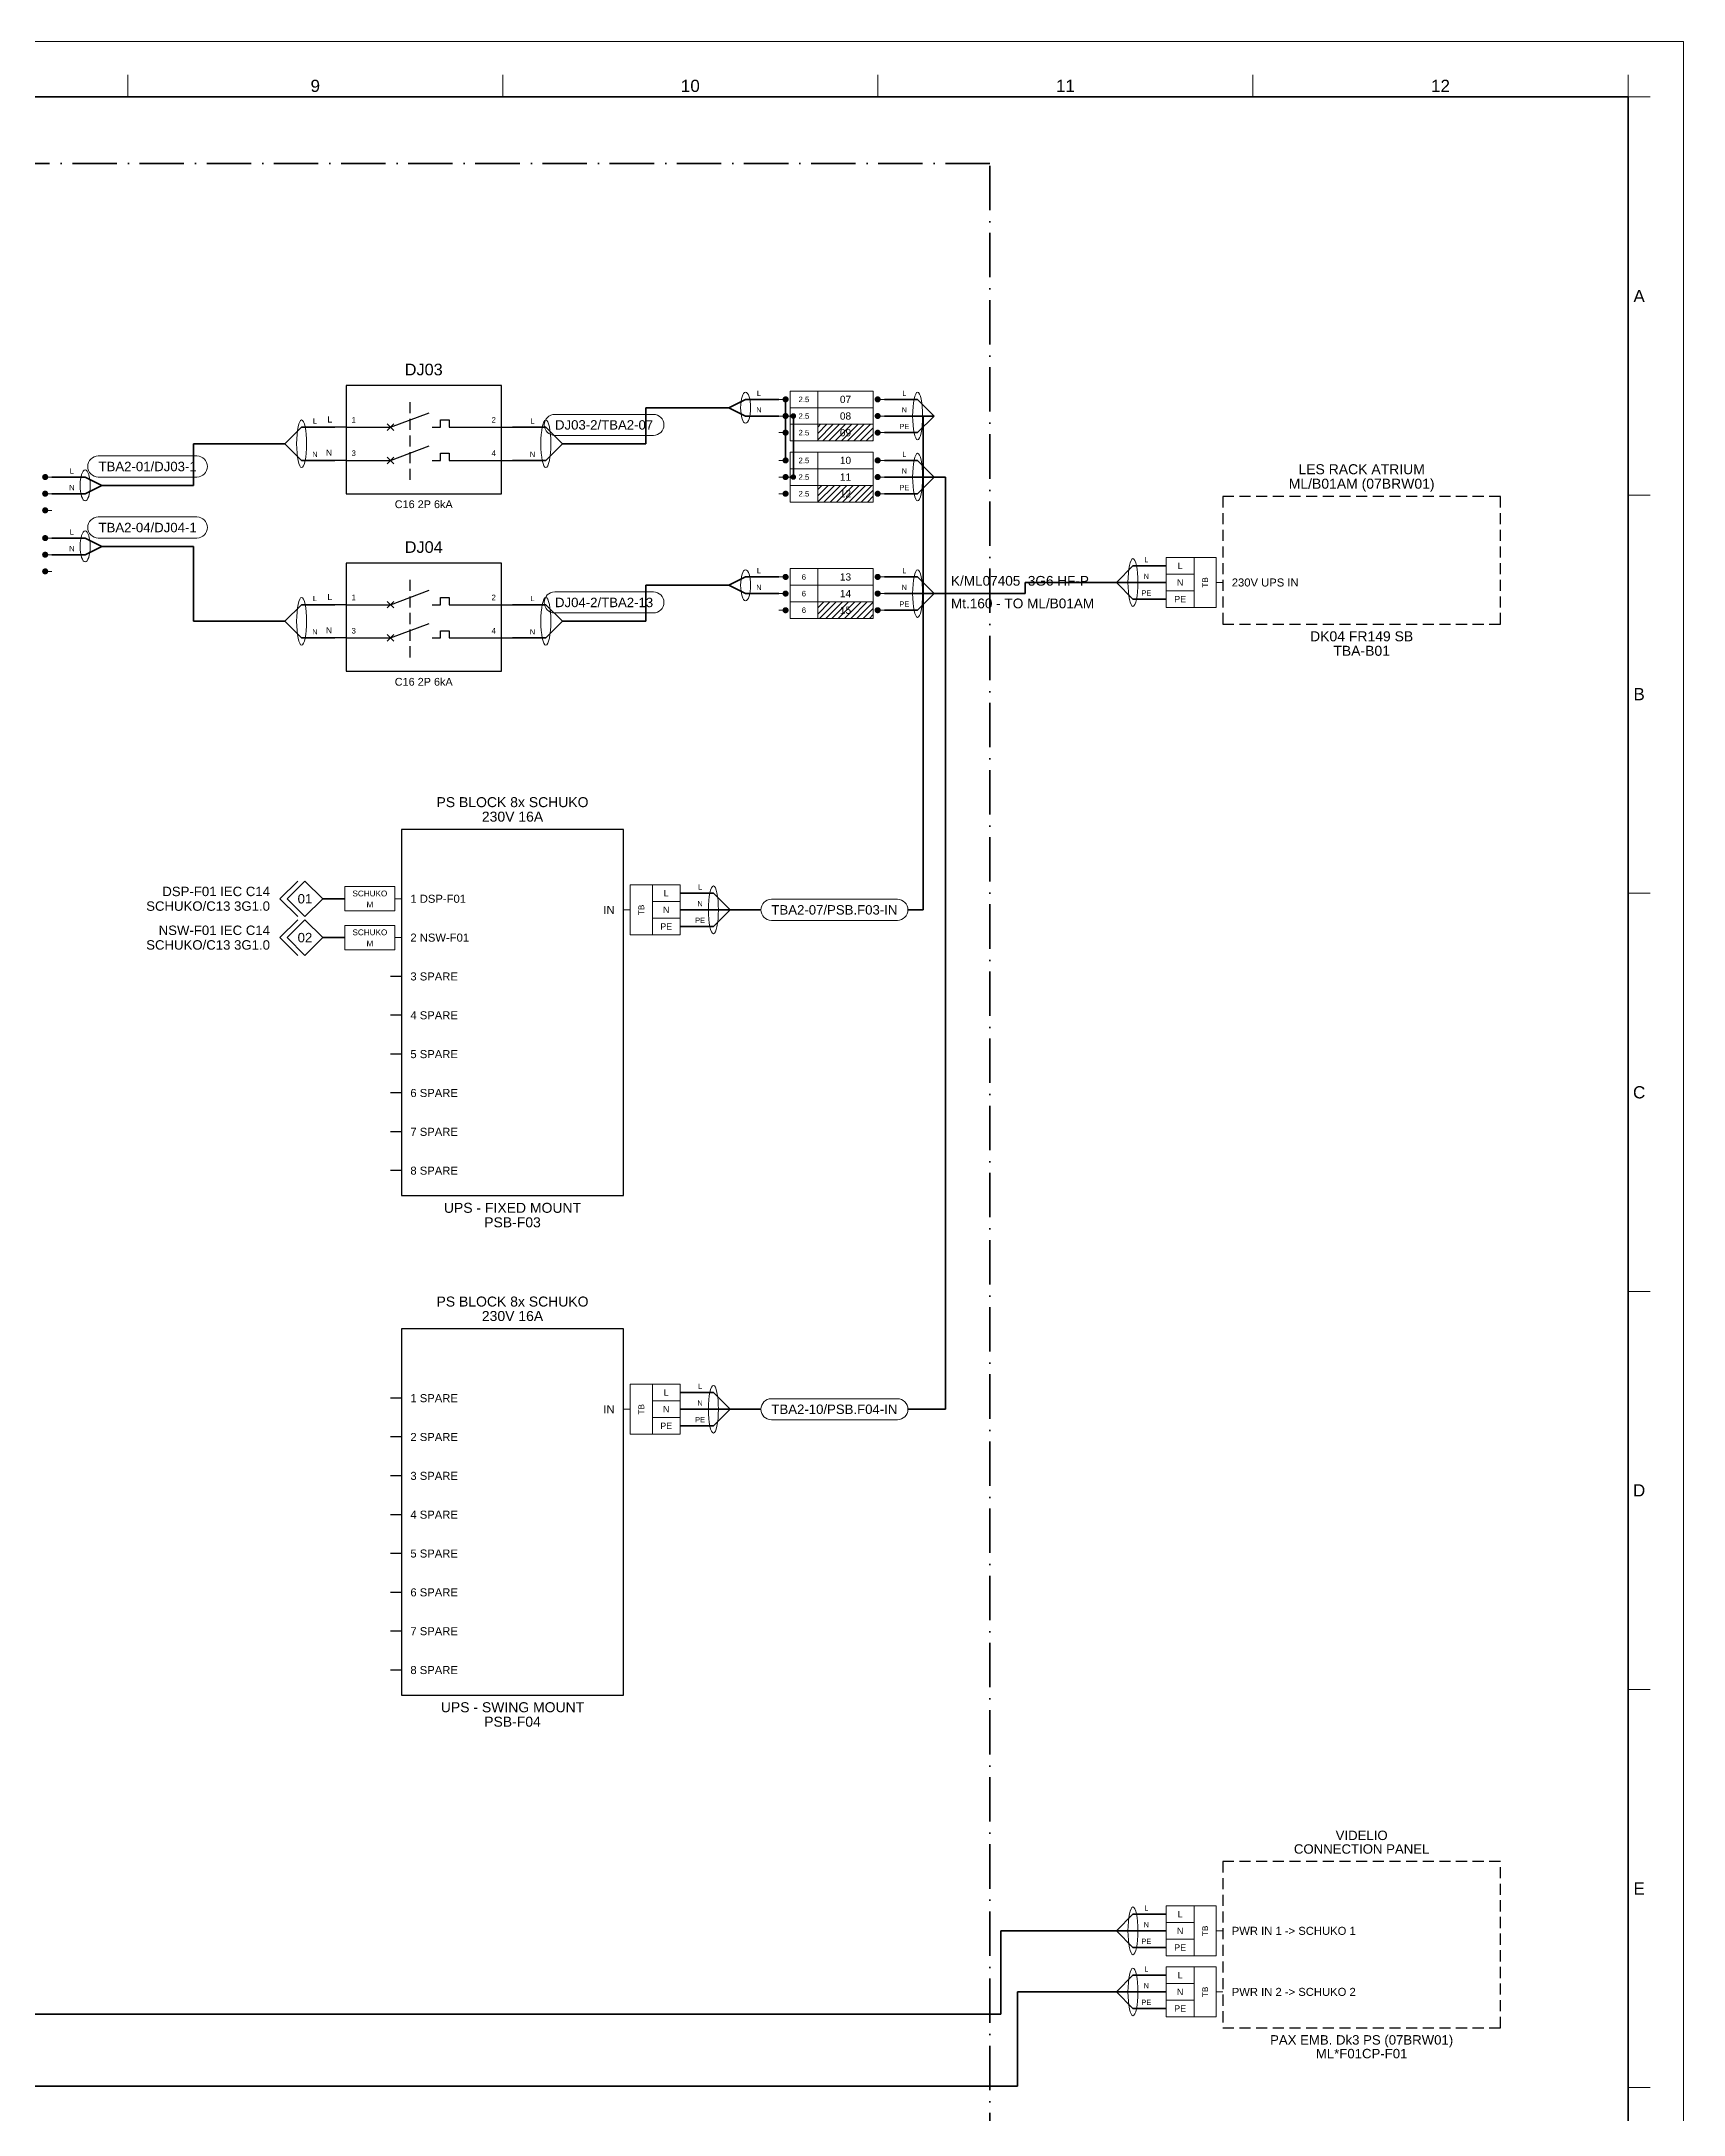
# Model space of a CAD drawing. Header units: millimetres. Extents: x 0 to 841, y 0 to 594.
# Drawn here: x 545.1 to 841, y 220.4 to 594 of the extents above; entities that cross this region are included whole.
import ezdxf
from ezdxf.enums import TextEntityAlignment as Align

# ---------------------------------------------------------------- set-up
doc = ezdxf.new("R2010")
doc.units = ezdxf.units.MM
doc.linetypes.add('AV_DASHDOT', pattern=[12, 8, -2, 0, -2])
doc.linetypes.add('AV_HIDDEN', pattern=[3, 2, -1])
for name, color, linetype, lineweight in [('AV-CONN', 7, 'Continuous', 18), ('AV-LABEL', 7, 'Continuous', 18), ('AV-NOTE', 7, 'Continuous', 18), ('AV-TB', 7, 'Continuous', 18), ('AV-TEXT', 7, 'Continuous', 18), ('AV-TEXT-DEV', 7, 'Continuous', 18)]:
    doc.layers.add(name, color=color, linetype=linetype, lineweight=lineweight)
for name, color, linetype, lineweight, true_color in [('AV-DEVICE', 7, 'Continuous', 25, 0x4682ff), ('AV-DEVICE-REF', 7, 'AV_HIDDEN', 25, 0x4682ff), ('AV-FRAME', 7, 'Continuous', 70, 0x7800ff), ('AV-RACK', 7, 'AV_DASHDOT', 50, 0xff00ff), ('AV-SYM', 7, 'Continuous', 25, 0x4682ff), ('AV-XREF', 7, 'Continuous', 18, 0x00af00), ('AV-ZONE', 7, 'Continuous', 18, 0x7800ff), ('W-POWER', 7, 'Continuous', 35, 0xeb8c00)]:
    doc.layers.add(name, color=color, linetype=linetype, lineweight=lineweight, true_color=true_color)
doc.styles.add('AV', font='arial.ttf')

msp = doc.modelspace()

# ---------------------------------------------------------------- hatches: boundary and pattern name
at = {"layer": 'AV-TB', "true_color": 0x009600}
h = msp.add_hatch(dxfattribs=at)
h.set_pattern_fill('ANSI31', scale=0.25)
h.paths.add_polyline_path([(685, 522), (695, 522), (695, 525), (685, 525)])
h = msp.add_hatch(dxfattribs=at)
h.set_pattern_fill('ANSI31', scale=0.25)
h.paths.add_polyline_path([(685, 511), (695, 511), (695, 514), (685, 514)])
h = msp.add_hatch(dxfattribs=at)
h.set_pattern_fill('ANSI31', scale=0.25)
h.paths.add_polyline_path([(685, 490), (695, 490), (695, 493), (685, 493)])

# ---------------------------------------------------------------- linework, layer by layer
at = {"layer": 'AV-CONN'}
for p, q in [((758, 496.5), (756.8, 496.5)), ((610, 439.5), (608.8, 439.5)), ((650, 437.5), (651.2, 437.5)), ((610, 432.5), (608.8, 432.5)), ((650, 347.5), (651.2, 347.5)), ((758, 253.5), (756.8, 253.5)), ((758, 242.5), (756.8, 242.5))]:
    msp.add_line(p, q, dxfattribs=at)
for points in [[(747.8, 498), (752.8, 498), (752.8, 501), (747.8, 501)], [(752.8, 492), (756.8, 492), (756.8, 501), (752.8, 501)], [(747.8, 495), (752.8, 495), (752.8, 498), (747.8, 498)], [(747.8, 492), (752.8, 492), (752.8, 495), (747.8, 495)], [(599.8, 437.3), (608.8, 437.3), (608.8, 441.7), (599.8, 441.7)], [(651.2, 433), (655.2, 433), (655.2, 442), (651.2, 442)], [(655.2, 439), (660.2, 439), (660.2, 442), (655.2, 442)], [(655.2, 436), (660.2, 436), (660.2, 439), (655.2, 439)], [(599.8, 430.3), (608.8, 430.3), (608.8, 434.7), (599.8, 434.7)], [(655.2, 433), (660.2, 433), (660.2, 436), (655.2, 436)], [(651.2, 343), (655.2, 343), (655.2, 352), (651.2, 352)], [(655.2, 349), (660.2, 349), (660.2, 352), (655.2, 352)], [(655.2, 346), (660.2, 346), (660.2, 349), (655.2, 349)], [(655.2, 343), (660.2, 343), (660.2, 346), (655.2, 346)], [(747.8, 255), (752.8, 255), (752.8, 258), (747.8, 258)], [(752.8, 249), (756.8, 249), (756.8, 258), (752.8, 258)], [(747.8, 252), (752.8, 252), (752.8, 255), (747.8, 255)], [(747.8, 249), (752.8, 249), (752.8, 252), (747.8, 252)], [(747.8, 244), (752.8, 244), (752.8, 247), (747.8, 247)], [(752.8, 238), (756.8, 238), (756.8, 247), (752.8, 247)], [(747.8, 241), (752.8, 241), (752.8, 244), (747.8, 244)], [(747.8, 238), (752.8, 238), (752.8, 241), (747.8, 241)]]:
    msp.add_lwpolyline(points, close=True, dxfattribs=at)
for centre, major_axis, ratio in [((672, 528), (0, 2.8), 0.321429), ((703, 526.5), (0, 4.3), 0.209302), ((592, 521.5), (0, 4.3), 0.209302), ((636, 521.5), (0, 4.3), 0.209302), ((703, 515.5), (0, 4.3), 0.209302), ((553, 514), (0, 2.8), 0.321429), ((553, 503), (0, 2.8), 0.321429), ((741.8, 496.5), (0, 4.3), 0.209302), ((672, 496), (0, 2.8), 0.321429), ((703, 494.5), (0, 4.3), 0.209302), ((592, 489.5), (0, 4.3), 0.209302), ((636, 489.5), (0, 4.3), 0.209302), ((666.2, 437.5), (0, 4.3), 0.209302), ((666.2, 347.5), (0, 4.3), 0.209302), ((741.8, 253.5), (0, 4.3), 0.209302), ((741.8, 242.5), (0, 4.3), 0.209302)]:
    msp.add_ellipse(centre, major_axis=major_axis, ratio=ratio, dxfattribs=at)
at = {"layer": 'AV-DEVICE'}
for p, q in [((610, 425.5), (608, 425.5)), ((610, 418.5), (608, 418.5)), ((610, 411.5), (608, 411.5)), ((610, 404.5), (608, 404.5)), ((610, 397.5), (608, 397.5)), ((610, 390.5), (608, 390.5)), ((610, 349.5), (608, 349.5)), ((610, 342.5), (608, 342.5)), ((610, 335.5), (608, 335.5)), ((610, 328.5), (608, 328.5)), ((610, 321.5), (608, 321.5)), ((610, 314.5), (608, 314.5)), ((610, 307.5), (608, 307.5)), ((610, 300.5), (608, 300.5))]:
    msp.add_line(p, q, dxfattribs=at)
for points in [[(600, 512.5), (628, 512.5), (628, 532), (600, 532)], [(600, 480.5), (628, 480.5), (628, 500), (600, 500)], [(610, 386), (650, 386), (650, 452), (610, 452)], [(610, 296), (650, 296), (650, 362), (610, 362)]]:
    msp.add_lwpolyline(points, close=True, dxfattribs=at)
at = {"layer": 'AV-DEVICE-REF'}
for points in [[(758, 489), (808, 489), (808, 512), (758, 512)], [(758, 236), (808, 236), (808, 266), (758, 266)]]:
    msp.add_lwpolyline(points, close=True, dxfattribs=at)
at = {"layer": 'AV-FRAME'}
msp.add_lwpolyline([(20, 10), (831, 10), (831, 584), (20, 584)], close=True, dxfattribs=at)
at = {"layer": 'AV-LABEL'}
for points in [[(637.62, 523), (655.38, 523, 1), (655.38, 526.8), (637.62, 526.8, 1)], [(555.37, 515.5), (573.13, 515.5, 1), (573.13, 519.3), (555.37, 519.3, 1)], [(555.37, 504.5), (573.13, 504.5, 1), (573.13, 508.3), (555.37, 508.3, 1)], [(637.61, 491), (655.39, 491, 1), (655.39, 494.8), (637.61, 494.8, 1)], [(676.65, 435.6), (699.35, 435.6, 1), (699.35, 439.4), (676.65, 439.4, 1)], [(676.65, 345.6), (699.35, 345.6, 1), (699.35, 349.4), (676.65, 349.4, 1)]]:
    msp.add_lwpolyline(points, format="xyb", close=True, dxfattribs=at)
at = {"layer": 'AV-RACK'}
msp.add_lwpolyline([(125, 128), (716, 128), (716, 572), (125, 572)], close=True, dxfattribs=at)
at = {"layer": 'AV-SYM'}
for p, q in [((608, 524.5), (615, 527.1)), ((600, 524.5), (598, 524.5)), ((600, 524.5), (608, 524.5)), ((607.4, 523.9), (608.6, 525.1)), ((607.4, 525.1), (608.6, 523.9)), ((628, 524.5), (630, 524.5)), ((608, 518.5), (615, 521.1)), ((600, 518.5), (598, 518.5)), ((600, 518.5), (608, 518.5)), ((607.4, 517.9), (608.6, 519.1)), ((607.4, 519.1), (608.6, 517.9)), ((628, 518.5), (630, 518.5)), ((608, 492.5), (615, 495.1)), ((600, 492.5), (598, 492.5)), ((600, 492.5), (608, 492.5)), ((607.4, 491.9), (608.6, 493.1)), ((607.4, 493.1), (608.6, 491.9)), ((628, 492.5), (630, 492.5)), ((600, 486.5), (598, 486.5)), ((600, 486.5), (608, 486.5)), ((607.4, 485.9), (608.6, 487.1)), ((607.4, 487.1), (608.6, 485.9)), ((608, 486.5), (615, 489.1)), ((628, 486.5), (630, 486.5))]:
    msp.add_line(p, q, dxfattribs=at)
at = {"layer": 'AV-SYM', "linetype": 'AV_HIDDEN'}
for p, q in [((611.5, 529), (611.5, 514.5)), ((611.5, 497), (611.5, 482.5))]:
    msp.add_line(p, q, dxfattribs=at)
at = {"layer": 'AV-SYM'}
for points in [[(615.5, 524.5), (617, 524.5), (617, 525.8), (618.6, 525.8), (618.6, 524.5), (628, 524.5)], [(615.5, 518.5), (617, 518.5), (617, 519.8), (618.6, 519.8), (618.6, 518.5), (628, 518.5)], [(615.5, 492.5), (617, 492.5), (617, 493.8), (618.6, 493.8), (618.6, 492.5), (628, 492.5)], [(615.5, 486.5), (617, 486.5), (617, 487.8), (618.6, 487.8), (618.6, 486.5), (628, 486.5)]]:
    msp.add_lwpolyline(points, dxfattribs=at)
at = {"layer": 'AV-TB'}
for p, q in [((685, 528), (685, 531)), ((679.2, 529.5), (678, 529.5)), ((685, 525), (685, 528)), ((695.8, 529.5), (697, 529.5)), ((679.2, 526.5), (678, 526.5)), ((679.2, 523.5), (678, 523.5)), ((680.6, 526.5), (678.9, 526.5)), ((685, 522), (685, 525)), ((695.8, 526.5), (697, 526.5)), ((695.8, 523.5), (697, 523.5)), ((685, 517), (685, 520)), ((679.2, 518.5), (678, 518.5)), ((685, 514), (685, 517)), ((695.8, 518.5), (697, 518.5)), ((545.8, 515.5), (547, 515.5)), ((545.8, 512.5), (547, 512.5)), ((679.2, 515.5), (678, 515.5)), ((679.2, 512.5), (678, 512.5)), ((680.6, 515.5), (678.9, 515.5)), ((685, 511), (685, 514)), ((695.8, 515.5), (697, 515.5)), ((695.8, 512.5), (697, 512.5)), ((545.8, 509.5), (547, 509.5)), ((545.8, 504.5), (547, 504.5)), ((545.8, 501.5), (547, 501.5)), ((545.8, 498.5), (547, 498.5)), ((679.2, 497.5), (678, 497.5)), ((685, 496), (685, 499)), ((695.8, 497.5), (697, 497.5)), ((679.2, 494.5), (678, 494.5)), ((685, 493), (685, 496)), ((695.8, 494.5), (697, 494.5)), ((679.2, 491.5), (678, 491.5)), ((685, 490), (685, 493)), ((695.8, 491.5), (697, 491.5))]:
    msp.add_line(p, q, dxfattribs=at)
at = {"layer": 'AV-TB', "lineweight": 35}
for p, q in [((679.2, 518.5), (679.2, 529.5)), ((680.6, 515.5), (680.6, 526.5))]:
    msp.add_line(p, q, dxfattribs=at)
at = {"layer": 'AV-TB'}
for points in [[(680, 528), (695, 528), (695, 531), (680, 531)], [(680, 525), (695, 525), (695, 528), (680, 528)], [(680, 522), (695, 522), (695, 525), (680, 525)], [(680, 517), (695, 517), (695, 520), (680, 520)], [(680, 514), (695, 514), (695, 517), (680, 517)], [(680, 511), (695, 511), (695, 514), (680, 514)], [(680, 496), (695, 496), (695, 499), (680, 499)], [(680, 493), (695, 493), (695, 496), (680, 496)], [(680, 490), (695, 490), (695, 493), (680, 493)]]:
    msp.add_lwpolyline(points, close=True, dxfattribs=at)
for points, const_width in [([(678.93, 529.5, 1), (679.48, 529.5, 1)], 0.55), ([(678.93, 526.5, 1), (679.48, 526.5, 1)], 0.55), ([(678.95, 529.5, 1), (679.45, 529.5, 1)], 0.5), ([(680.35, 526.5, 1), (680.85, 526.5, 1)], 0.5), ([(695.52, 529.5, 1), (696.07, 529.5, 1)], 0.55), ([(695.52, 526.5, 1), (696.07, 526.5, 1)], 0.55), ([(678.93, 523.5, 1), (679.48, 523.5, 1)], 0.55), ([(695.52, 523.5, 1), (696.07, 523.5, 1)], 0.55), ([(545.52, 515.5, 1), (546.07, 515.5, 1)], 0.55), ([(678.93, 518.5, 1), (679.48, 518.5, 1)], 0.55), ([(678.93, 515.5, 1), (679.48, 515.5, 1)], 0.55), ([(678.95, 518.5, 1), (679.45, 518.5, 1)], 0.5), ([(680.35, 515.5, 1), (680.85, 515.5, 1)], 0.5), ([(695.52, 518.5, 1), (696.07, 518.5, 1)], 0.55), ([(695.52, 515.5, 1), (696.07, 515.5, 1)], 0.55), ([(545.52, 512.5, 1), (546.07, 512.5, 1)], 0.55), ([(678.93, 512.5, 1), (679.48, 512.5, 1)], 0.55), ([(695.52, 512.5, 1), (696.07, 512.5, 1)], 0.55), ([(545.52, 509.5, 1), (546.07, 509.5, 1)], 0.55), ([(545.52, 504.5, 1), (546.07, 504.5, 1)], 0.55), ([(545.52, 501.5, 1), (546.07, 501.5, 1)], 0.55), ([(545.52, 498.5, 1), (546.07, 498.5, 1)], 0.55), ([(678.93, 497.5, 1), (679.48, 497.5, 1)], 0.55), ([(695.52, 497.5, 1), (696.07, 497.5, 1)], 0.55), ([(678.93, 494.5, 1), (679.48, 494.5, 1)], 0.55), ([(695.52, 494.5, 1), (696.07, 494.5, 1)], 0.55), ([(678.93, 491.5, 1), (679.48, 491.5, 1)], 0.55), ([(695.52, 491.5, 1), (696.07, 491.5, 1)], 0.55)]:
    msp.add_lwpolyline(points, format="xyb", close=True, dxfattribs=dict(at, const_width=const_width))
at = {"layer": 'AV-XREF'}
for points in [[(591.3, 442.7), (588.1, 439.5), (591.3, 436.3)], [(591.3, 435.7), (588.1, 432.5), (591.3, 429.3)]]:
    msp.add_lwpolyline(points, dxfattribs=at)
for points in [[(589.4, 439.5), (592.6, 442.7), (595.8, 439.5), (592.6, 436.3)], [(589.4, 432.5), (592.6, 435.7), (595.8, 432.5), (592.6, 429.3)]]:
    msp.add_lwpolyline(points, close=True, dxfattribs=at)
at = {"layer": 'AV-ZONE'}
for p, q in [((560.67, 584), (560.67, 588)), ((628.25, 584), (628.25, 588)), ((695.83, 584), (695.83, 588)), ((763.42, 584), (763.42, 588)), ((831, 584), (831, 588)), ((831, 584), (835, 584)), ((831, 512.25), (835, 512.25)), ((831, 440.5), (835, 440.5)), ((831, 368.75), (835, 368.75)), ((831, 297), (835, 297)), ((831, 225.25), (835, 225.25))]:
    msp.add_line(p, q, dxfattribs=at)
at = {"layer": 'AV-ZONE', "lineweight": 13}
msp.add_lwpolyline([(0, 0), (841, 0), (841, 594), (0, 594)], close=True, dxfattribs=at)
at = {"layer": 'W-POWER'}
for p, q in [((654, 521.5), (654, 528)), ((654, 528), (669, 528)), ((672, 529.5), (669, 528)), ((672, 526.5), (669, 528)), ((678, 529.5), (672, 529.5)), ((697, 529.5), (703, 529.5)), ((703, 529.5), (706, 526.5)), ((592, 524.5), (589, 521.5)), ((598, 524.5), (592, 524.5)), ((630, 524.5), (636, 524.5)), ((636, 524.5), (639, 521.5)), ((678, 526.5), (672, 526.5)), ((697, 526.5), (703, 526.5)), ((697, 523.5), (703, 523.5)), ((703, 526.5), (706, 526.5)), ((703, 523.5), (706, 526.5)), ((706, 526.5), (704, 526.5)), ((704, 526.5), (704, 437.5)), ((572.5, 514), (572.5, 521.5)), ((572.5, 521.5), (589, 521.5)), ((592, 518.5), (589, 521.5)), ((636, 518.5), (639, 521.5)), ((639, 521.5), (654, 521.5)), ((598, 518.5), (592, 518.5)), ((630, 518.5), (636, 518.5)), ((697, 518.5), (703, 518.5)), ((703, 518.5), (706, 515.5)), ((547, 515.5), (553, 515.5)), ((547, 512.5), (553, 512.5)), ((553, 515.5), (556, 514)), ((553, 512.5), (556, 514)), ((556, 514), (572.5, 514)), ((697, 515.5), (703, 515.5)), ((697, 512.5), (703, 512.5)), ((703, 515.5), (706, 515.5)), ((703, 512.5), (706, 515.5)), ((706, 515.5), (708, 515.5)), ((708, 515.5), (708, 347.5)), ((547, 504.5), (553, 504.5)), ((553, 504.5), (556, 503)), ((547, 501.5), (553, 501.5)), ((553, 501.5), (556, 503)), ((556, 503), (572.5, 503)), ((572.5, 503), (572.5, 489.5)), ((672, 497.5), (669, 496)), ((678, 497.5), (672, 497.5)), ((697, 497.5), (703, 497.5)), ((703, 497.5), (706, 494.5)), ((741.8, 499.5), (738.8, 496.5)), ((747.8, 499.5), (741.8, 499.5)), ((654, 489.5), (654, 496)), ((654, 496), (669, 496)), ((672, 494.5), (669, 496)), ((678, 494.5), (672, 494.5)), ((697, 494.5), (703, 494.5)), ((703, 494.5), (706, 494.5)), ((703, 491.5), (706, 494.5)), ((706, 494.5), (722.4, 494.5)), ((722.4, 494.5), (722.4, 496.5)), ((722.4, 496.5), (738.8, 496.5)), ((741.8, 496.5), (738.8, 496.5)), ((741.8, 493.5), (738.8, 496.5)), ((747.8, 496.5), (741.8, 496.5)), ((747.8, 493.5), (741.8, 493.5)), ((572.5, 489.5), (589, 489.5)), ((592, 492.5), (589, 489.5)), ((592, 486.5), (589, 489.5)), ((598, 492.5), (592, 492.5)), ((630, 492.5), (636, 492.5)), ((636, 492.5), (639, 489.5)), ((636, 486.5), (639, 489.5)), ((639, 489.5), (654, 489.5)), ((697, 491.5), (703, 491.5)), ((598, 486.5), (592, 486.5)), ((630, 486.5), (636, 486.5)), ((599.8, 439.5), (595.8, 439.5)), ((660.2, 440.5), (666.2, 440.5)), ((660.2, 437.5), (666.2, 437.5)), ((666.2, 440.5), (669.2, 437.5)), ((666.2, 437.5), (669.2, 437.5)), ((666.2, 434.5), (669.2, 437.5)), ((669.2, 437.5), (674.75, 437.5)), ((701.25, 437.5), (704, 437.5)), ((660.2, 434.5), (666.2, 434.5)), ((599.8, 432.5), (595.8, 432.5)), ((660.2, 350.5), (666.2, 350.5)), ((660.2, 347.5), (666.2, 347.5)), ((666.2, 350.5), (669.2, 347.5)), ((666.2, 347.5), (669.2, 347.5)), ((666.2, 344.5), (669.2, 347.5)), ((669.2, 347.5), (674.75, 347.5)), ((701.25, 347.5), (708, 347.5)), ((660.2, 344.5), (666.2, 344.5)), ((741.8, 256.5), (738.8, 253.5)), ((747.8, 256.5), (741.8, 256.5)), ((718, 238.5), (718, 253.5)), ((718, 253.5), (738.8, 253.5)), ((741.8, 253.5), (738.8, 253.5)), ((741.8, 250.5), (738.8, 253.5)), ((747.8, 253.5), (741.8, 253.5)), ((747.8, 250.5), (741.8, 250.5)), ((741.8, 245.5), (738.8, 242.5)), ((747.8, 245.5), (741.8, 245.5)), ((721, 225.5), (721, 242.5)), ((721, 242.5), (738.8, 242.5)), ((741.8, 242.5), (738.8, 242.5)), ((741.8, 239.5), (738.8, 242.5)), ((747.8, 242.5), (741.8, 242.5)), ((747.8, 239.5), (741.8, 239.5)), ((371, 238.5), (718, 238.5)), ((371, 225.5), (721, 225.5))]:
    msp.add_line(p, q, dxfattribs=at)

# ---------------------------------------------------------------- texts
at = {"layer": 'AV-CONN', "style": 'AV'}
for s, height, p in [('N', 1.15, (750.3, 496.5)), ('L', 1.15, (750.3, 499.5)), ('PE', 1.15, (750.3, 493.5)), ('SCHUKO', 1.05, (604.3, 440.45)), ('L', 1.15, (657.7, 440.5)), ('M', 1.05, (604.3, 438.45)), ('N', 1.15, (657.7, 437.5)), ('SCHUKO', 1.05, (604.3, 433.45)), ('PE', 1.15, (657.7, 434.5)), ('M', 1.05, (604.3, 431.45)), ('N', 1.15, (657.7, 347.5)), ('L', 1.15, (657.7, 350.5)), ('PE', 1.15, (657.7, 344.5)), ('N', 1.15, (750.3, 253.5)), ('L', 1.15, (750.3, 256.5)), ('PE', 1.15, (750.3, 250.5)), ('N', 1.15, (750.3, 242.5)), ('L', 1.15, (750.3, 245.5)), ('PE', 1.15, (750.3, 239.5))]:
    msp.add_text(s, height=height, dxfattribs=at).set_placement(p, align=Align.MIDDLE_CENTER)
for p in [(754.8, 496.5), (653.2, 437.5), (653.2, 347.5), (754.8, 253.5), (754.8, 242.5)]:
    msp.add_text('TB', height=1.05, rotation=90, dxfattribs=at).set_placement(p, align=Align.MIDDLE_CENTER)
at = {"layer": 'AV-LABEL', "style": 'AV'}
for s, p in [('DJ03-2/TBA2-07', (646.5, 524.9)), ('TBA2-01/DJ03-1', (564.25, 517.4)), ('TBA2-04/DJ04-1', (564.25, 506.4)), ('DJ04-2/TBA2-13', (646.5, 492.9)), ('TBA2-07/PSB.F03-IN', (688, 437.5)), ('TBA2-10/PSB.F04-IN', (688, 347.5))]:
    msp.add_text(s, height=1.7, dxfattribs=at).set_placement(p, align=Align.MIDDLE_CENTER)
at = {"layer": 'AV-NOTE', "style": 'AV'}
for s, p in [('L', (674.4, 529.85)), ('L', (700.6, 529.85)), ('N', (674.4, 526.85)), ('N', (700.6, 526.85)), ('L', (594.4, 524.85)), ('L', (633.6, 524.85)), ('PE', (700.6, 523.85)), ('N', (594.4, 518.85)), ('N', (633.6, 518.85)), ('L', (700.6, 518.85)), ('L', (550.6, 515.85)), ('N', (700.6, 515.85)), ('N', (550.6, 512.85)), ('PE', (700.6, 512.85)), ('L', (550.6, 504.85)), ('N', (550.6, 501.85)), ('L', (744.2, 499.85)), ('L', (674.4, 497.85)), ('L', (700.6, 497.85)), ('N', (744.2, 496.85)), ('L', (594.4, 492.85)), ('L', (633.6, 492.85)), ('N', (674.4, 494.85)), ('N', (700.6, 494.85)), ('PE', (744.2, 493.85)), ('PE', (700.6, 491.85)), ('N', (594.4, 486.85)), ('N', (633.6, 486.85)), ('L', (663.8, 440.85)), ('N', (663.8, 437.85)), ('PE', (663.8, 434.85)), ('L', (663.8, 350.85)), ('N', (663.8, 347.85)), ('PE', (663.8, 344.85)), ('L', (744.2, 256.85)), ('N', (744.2, 253.85)), ('PE', (744.2, 250.85)), ('L', (744.2, 245.85)), ('N', (744.2, 242.85)), ('PE', (744.2, 239.85))]:
    msp.add_text(s, height=0.95, dxfattribs=at).set_placement(p, align=Align.BOTTOM_CENTER)
for s, height, p in [('L', 1.1, (597.5, 525)), ('2', 1, (627, 525)), ('N', 1.1, (597.5, 519)), ('4', 1, (627, 519)), ('L', 1.1, (597.5, 493)), ('2', 1, (627, 493)), ('N', 1.1, (597.5, 487)), ('4', 1, (627, 487))]:
    msp.add_text(s, height=height, dxfattribs=at).set_placement(p, align=Align.BOTTOM_RIGHT)
for s, p in [('1', (601, 525)), ('3', (601, 519)), ('1', (601, 493)), ('3', (601, 487))]:
    msp.add_text(s, height=1, dxfattribs=at).set_placement(p, align=Align.BOTTOM_LEFT)
at = {"layer": 'AV-TB', "style": 'AV'}
for s, height, p in [('2.5', 1, (682.5, 529.5)), ('2.5', 1, (682.5, 526.5)), ('2.5', 1, (682.5, 523.5)), ('09', 1.3, (690, 523.5)), ('2.5', 1, (682.5, 518.5)), ('2.5', 1, (682.5, 515.5)), ('2.5', 1, (682.5, 512.5)), ('12', 1.3, (690, 512.5)), ('6', 1, (682.5, 497.5)), ('6', 1, (682.5, 494.5)), ('6', 1, (682.5, 491.5)), ('15', 1.3, (690, 491.5))]:
    msp.add_text(s, height=height, dxfattribs=at).set_placement(p, align=Align.MIDDLE_CENTER)
at = {"layer": 'AV-TB', "true_color": 0x000000, "style": 'AV'}
for s, p in [('07', (690, 529.5)), ('08', (690, 526.5)), ('10', (690, 518.5)), ('11', (690, 515.5)), ('13', (690, 497.5)), ('14', (690, 494.5))]:
    msp.add_text(s, height=1.3, dxfattribs=at).set_placement(p, align=Align.MIDDLE_CENTER)
at = {"layer": 'AV-TEXT', "style": 'AV'}
for p in [(614, 511.3), (614, 479.3)]:
    msp.add_text('C16 2P 6kA', height=1.4, dxfattribs=at).set_placement(p, align=Align.TOP_CENTER)
msp.add_text('K/ML07405  3G6 HF-P', height=1.75, dxfattribs=at).set_placement((709, 495.4), align=Align.BOTTOM_LEFT)
for s, p in [('230V UPS IN', (759.6, 496.5)), ('1 DSP-F01', (611.6, 439.5)), ('2 NSW-F01', (611.6, 432.5)), ('3 SPARE', (611.6, 425.5)), ('4 SPARE', (611.6, 418.5)), ('5 SPARE', (611.6, 411.5)), ('6 SPARE', (611.6, 404.5)), ('7 SPARE', (611.6, 397.5)), ('8 SPARE', (611.6, 390.5)), ('1 SPARE', (611.6, 349.5)), ('2 SPARE', (611.6, 342.5)), ('3 SPARE', (611.6, 335.5)), ('4 SPARE', (611.6, 328.5)), ('5 SPARE', (611.6, 321.5)), ('6 SPARE', (611.6, 314.5)), ('7 SPARE', (611.6, 307.5)), ('8 SPARE', (611.6, 300.5)), ('PWR IN 1 -> SCHUKO 1', (759.6, 253.5)), ('PWR IN 2 -> SCHUKO 2', (759.6, 242.5))]:
    msp.add_text(s, height=1.45, dxfattribs=at).set_placement(p, align=Align.MIDDLE_LEFT)
msp.add_text('Mt.160 - TO ML/B01AM', height=1.75, dxfattribs=at).set_placement((709, 493.6), align=Align.TOP_LEFT)
for s, height, p in [('DSP-F01 IEC C14', 1.7, (586.3, 440.82)), ('SCHUKO/C13 3G1.0', 1.7, (586.3, 438.18)), ('IN', 1.45, (648.4, 437.5)), ('NSW-F01 IEC C14', 1.7, (586.3, 433.82)), ('SCHUKO/C13 3G1.0', 1.7, (586.3, 431.18)), ('IN', 1.45, (648.4, 347.5))]:
    msp.add_text(s, height=height, dxfattribs=at).set_placement(p, align=Align.MIDDLE_RIGHT)
for s, p in [('01', (592.6, 439.5)), ('02', (592.6, 432.5))]:
    msp.add_text(s, height=1.7, dxfattribs=at).set_placement(p, align=Align.MIDDLE_CENTER)
at = {"layer": 'AV-TEXT-DEV', "style": 'AV'}
for s, p in [('DJ03', (614, 533.2)), ('DJ04', (614, 501.2))]:
    msp.add_text(s, height=2.1, dxfattribs=at).set_placement(p, align=Align.BOTTOM_CENTER)
for s, height, p in [('LES RACK ATRIUM', 1.8, (783, 516.91)), ('ML/B01AM (07BRW01)', 1.8, (783, 514.3)), ('DK04 FR149 SB', 1.8, (783, 486.8)), ('TBA-B01', 1.8, (783, 484.19)), ('PS BLOCK 8x SCHUKO', 1.8, (630, 456.91)), ('230V 16A', 1.8, (630, 454.3)), ('UPS - FIXED MOUNT', 1.8, (630, 383.8)), ('PSB-F03', 1.8, (630, 381.19)), ('PS BLOCK 8x SCHUKO', 1.8, (630, 366.91)), ('230V 16A', 1.8, (630, 364.3)), ('UPS - SWING MOUNT', 1.8, (630, 293.8)), ('PSB-F04', 1.8, (630, 291.19)), ('CONNECTION PANEL', 1.7, (783, 268.25)), ('VIDELIO', 1.7, (783, 270.71)), ('PAX EMB. Dk3 PS (07BRW01)', 1.7, (783, 233.85)), ('ML*F01CP-F01', 1.7, (783, 231.38))]:
    msp.add_text(s, height=height, dxfattribs=at).set_placement(p, align=Align.MIDDLE_CENTER)
at = {"layer": 'AV-ZONE', "true_color": 0x7800ff, "style": 'AV'}
for s, p in [('9', (594.46, 586)), ('10', (662.04, 586)), ('11', (729.62, 586)), ('12', (797.21, 586)), ('A', (833, 548.12)), ('B', (833, 476.38)), ('C', (833, 404.62)), ('D', (833, 332.88)), ('E', (833, 261.12))]:
    msp.add_text(s, height=2.2, dxfattribs=at).set_placement(p, align=Align.MIDDLE_CENTER)

doc.saveas('drawing.dxf')
